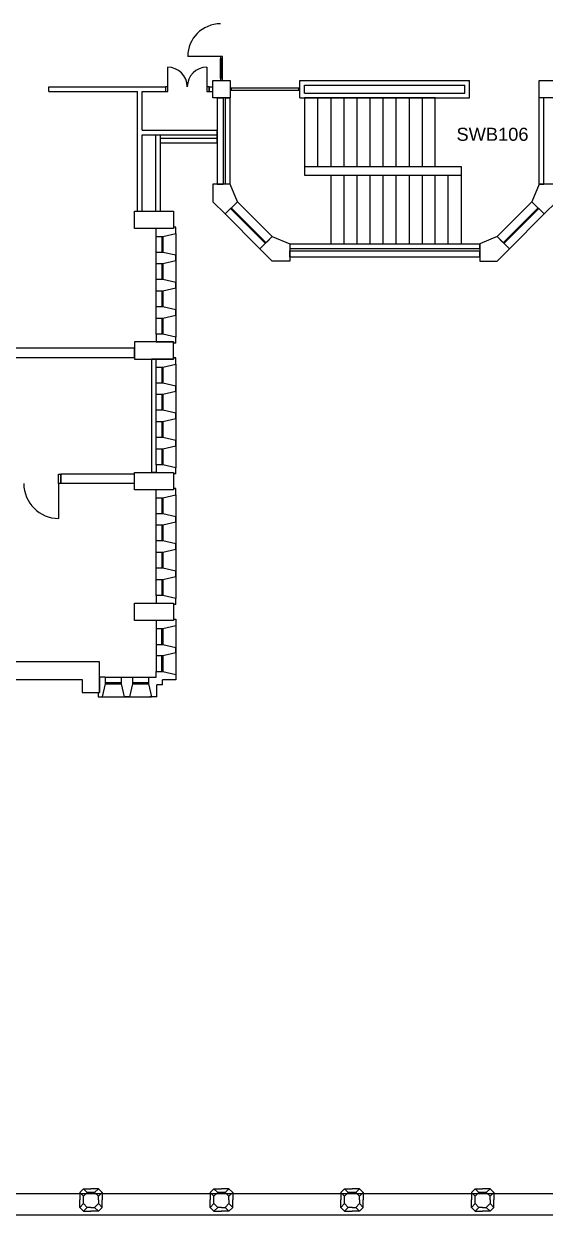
# Model space of a CAD drawing. Header units: millimetres. Extents: x -58291 to 83317, y -24599 to 66926.
# Drawn here: x -38575 to -26594, y -16074 to 11276 of the extents above; entities that cross this region are included whole.
import ezdxf

# ---------------------------------------------------------------- set-up
doc = ezdxf.new("R2010")
doc.units = ezdxf.units.MM
for name, color, linetype in [('Basement 01 - Curtain Walls', 1, 'Continuous'), ('Basement 01 - Doors Windows and Openings', 1, 'Continuous'), ('Basement 01 - General', 1, 'Continuous'), ('Basement 01 - Stairs', 8, 'Continuous'), ('Basement 01 - Structural Members', 5, 'Continuous'), ('Basement 01 - Text and Leaders', 1, 'Continuous'), ('Basement 01 - Walls', 3, 'Continuous')]:
    doc.layers.add(name, color=color, linetype=linetype)
doc.styles.add('arial', font='arial.ttf')

msp = doc.modelspace()

# ---------------------------------------------------------------- linework, layer by layer
at = {"layer": 'Basement 01 - Curtain Walls', "color": 3, "linetype": 'Continuous', "lineweight": -3}
for p, q in [((-35533, 6397, -4600), (-35533, 6576, -4600)), ((-35133, 6576, -4600), (-35533, 6576, -4600)), ((-35133, 6607, -4600), (-35133, 6576, -4600)), ((-35083, 6607, -4600), (-35133, 6607, -4600)), ((-35083, 6465, -4600), (-35083, 6607, -4600)), ((-35533, 6397, -4600), (-35383, 6397, -4600)), ((-35383, 6397, -4600), (-35083, 6465, -4600)), ((-35383, 6029, -4600), (-35533, 6029, -4600)), ((-35533, 5772, -4600), (-35533, 6029, -4600)), ((-35083, 5961, -4600), (-35383, 6029, -4600)), ((-35533, 5772, -4600), (-35383, 5772, -4600)), ((-35383, 5772, -4600), (-35083, 5840, -4600)), ((-35083, 5840, -4600), (-35083, 5961, -4600)), ((-35383, 5404, -4600), (-35533, 5404, -4600)), ((-35533, 5147, -4600), (-35533, 5404, -4600)), ((-35083, 5336, -4600), (-35383, 5404, -4600)), ((-35383, 5147, -4600), (-35083, 5215, -4600)), ((-35083, 5215, -4600), (-35083, 5336, -4600)), ((-35533, 5147, -4600), (-35383, 5147, -4600)), ((-35383, 4779, -4600), (-35533, 4779, -4600)), ((-35533, 4522, -4600), (-35533, 4779, -4600)), ((-35083, 4711, -4600), (-35383, 4779, -4600)), ((-35083, 4590, -4600), (-35083, 4711, -4600)), ((-35533, 4522, -4600), (-35383, 4522, -4600)), ((-35383, 4522, -4600), (-35083, 4590, -4600)), ((-35533, 4154, -4600), (-35533, 3976, -4600)), ((-35383, 4154, -4600), (-35533, 4154, -4600)), ((-35083, 4086, -4600), (-35383, 4154, -4600)), ((-35083, 3944, -4600), (-35133, 3944, -4600)), ((-35083, 3944, -4600), (-35083, 4086, -4600)), ((-35133, 3576, -4600), (-35533, 3576, -4600)), ((-35533, 3397, -4600), (-35533, 3576, -4600)), ((-35133, 3607, -4600), (-35133, 3576, -4600)), ((-35083, 3607, -4600), (-35133, 3607, -4600)), ((-35083, 3465, -4600), (-35083, 3607, -4600)), ((-35533, 3397, -4600), (-35383, 3397, -4600)), ((-35383, 3397, -4600), (-35083, 3465, -4600)), ((-35383, 3029, -4600), (-35533, 3029, -4600)), ((-35533, 2772, -4600), (-35533, 3029, -4600)), ((-35083, 2961, -4600), (-35383, 3029, -4600)), ((-35533, 2772, -4600), (-35383, 2772, -4600)), ((-35383, 2772, -4600), (-35083, 2840, -4600)), ((-35083, 2840, -4600), (-35083, 2961, -4600)), ((-35383, 2404, -4600), (-35533, 2404, -4600)), ((-35533, 2147, -4600), (-35533, 2404, -4600)), ((-35083, 2336, -4600), (-35383, 2404, -4600)), ((-35383, 2147, -4600), (-35083, 2215, -4600)), ((-35083, 2215, -4600), (-35083, 2336, -4600)), ((-35533, 2147, -4600), (-35383, 2147, -4600)), ((-35383, 1779, -4600), (-35533, 1779, -4600)), ((-35533, 1522, -4600), (-35533, 1779, -4600)), ((-35083, 1711, -4600), (-35383, 1779, -4600)), ((-35083, 1590, -4600), (-35083, 1711, -4600)), ((-35533, 1522, -4600), (-35383, 1522, -4600)), ((-35383, 1522, -4600), (-35083, 1590, -4600)), ((-35383, 1154, -4600), (-35533, 1154, -4600)), ((-35533, 1154, -4600), (-35533, 976, -4600)), ((-35083, 1086, -4600), (-35383, 1154, -4600)), ((-35083, 944, -4600), (-35133, 944, -4600)), ((-35083, 944, -4600), (-35083, 1086, -4600)), ((-35133, 576, -4600), (-35533, 576, -4600)), ((-35533, 397, -4600), (-35533, 576, -4600)), ((-35083, 607, -4600), (-35133, 607, -4600)), ((-35133, 607, -4600), (-35133, 576, -4600)), ((-35083, 465, -4600), (-35083, 607, -4600)), ((-35533, 397, -4600), (-35383, 397, -4600)), ((-35383, 397, -4600), (-35083, 465, -4600)), ((-35383, 29, -4600), (-35533, 29, -4600)), ((-35533, -228, -4600), (-35533, 29, -4600)), ((-35083, -39, -4600), (-35383, 29, -4600)), ((-35533, -228, -4600), (-35383, -228, -4600)), ((-35383, -228, -4600), (-35083, -160, -4600)), ((-35083, -160, -4600), (-35083, -39, -4600)), ((-35383, -596, -4600), (-35533, -596, -4600)), ((-35533, -853, -4600), (-35533, -596, -4600)), ((-35083, -664, -4600), (-35383, -596, -4600)), ((-35383, -853, -4600), (-35083, -785, -4600)), ((-35083, -785, -4600), (-35083, -664, -4600)), ((-35533, -853, -4600), (-35383, -853, -4600)), ((-35383, -1221, -4600), (-35533, -1221, -4600)), ((-35533, -1478, -4600), (-35533, -1221, -4600)), ((-35083, -1289, -4600), (-35383, -1221, -4600)), ((-35083, -1410, -4600), (-35083, -1289, -4600)), ((-35533, -1478, -4600), (-35383, -1478, -4600)), ((-35383, -1478, -4600), (-35083, -1410, -4600)), ((-35383, -1846, -4600), (-35533, -1846, -4600)), ((-35533, -1846, -4600), (-35533, -2024, -4600)), ((-35083, -1914, -4600), (-35383, -1846, -4600)), ((-35083, -2056, -4600), (-35083, -1914, -4600)), ((-35083, -2056, -4600), (-35133, -2056, -4600)), ((-35533, -2424, -4600), (-35533, -2603, -4600)), ((-35133, -2393, -4600), (-35083, -2393, -4600)), ((-35083, -2393, -4600), (-35083, -2535, -4600)), ((-35533, -2603, -4600), (-35383, -2603, -4600)), ((-35383, -2603, -4600), (-35083, -2535, -4600)), ((-35533, -2971, -4600), (-35383, -2971, -4600)), ((-35533, -2971, -4600), (-35533, -3228, -4600)), ((-35383, -2971, -4600), (-35083, -3039, -4600)), ((-35533, -3228, -4600), (-35383, -3228, -4600)), ((-35383, -3228, -4600), (-35083, -3160, -4600)), ((-35083, -3160, -4600), (-35083, -3039, -4600)), ((-36833, -3724, -4600), (-36833, -4074, -4600)), ((-36704, -3724, -4600), (-36833, -3724, -4600)), ((-36704, -3724, -4600), (-36704, -3874, -4600)), ((-36336, -3724, -4600), (-36079, -3724, -4600)), ((-36336, -3724, -4600), (-36336, -3874, -4600)), ((-36079, -3724, -4600), (-36079, -3874, -4600)), ((-35711, -3724, -4600), (-35533, -3724, -4600)), ((-35711, -3724, -4600), (-35711, -3874, -4600)), ((-35533, -3724, -4600), (-35533, -3596, -4600)), ((-35533, -3596, -4600), (-35383, -3596, -4600)), ((-35390, -3897, -4600), (-35390, -3785, -4600)), ((-35083, -3785, -4600), (-35390, -3785, -4600)), ((-35383, -3596, -4600), (-35083, -3664, -4600)), ((-35083, -3664, -4600), (-35083, -3785, -4600)), ((-36864, -4074, -4600), (-36864, -4174, -4600)), ((-36864, -4074, -4600), (-36833, -4074, -4600)), ((-36704, -3874, -4600), (-36772, -4174, -4600)), ((-36336, -3874, -4600), (-36268, -4174, -4600)), ((-36079, -3874, -4600), (-36147, -4174, -4600)), ((-35711, -3874, -4600), (-35643, -4174, -4600)), ((-35390, -3897, -4600), (-35522, -3897, -4600)), ((-35522, -4174, -4600), (-35522, -3897, -4600)), ((-36864, -4174, -4600), (-36772, -4174, -4600)), ((-36147, -4174, -4600), (-36268, -4174, -4600)), ((-35522, -4174, -4600), (-35683, -4174, -4600))]:
    msp.add_line(p, q, dxfattribs=at)
at = {"layer": 'Basement 01 - Curtain Walls', "color": 3, "linetype": 'Continuous', "lineweight": -3, "elevation": -4600}
for points in [[(-35533, 3976), (-35133, 3976), (-35133, 3944)], [(-35533, 976), (-35133, 976), (-35133, 944)], [(-35533, -2024), (-35133, -2024), (-35133, -2056)], [(-35133, -2393), (-35133, -2424), (-35533, -2424)]]:
    msp.add_lwpolyline(points, dxfattribs=at)
at = {"layer": 'Basement 01 - Doors Windows and Openings', "color": 1, "linetype": 'Continuous', "lineweight": -3}
for p, q in [((-34058, 10526, -4600), (-34808, 10526, -4600)), ((-34058, 10026, -4600), (-34058, 10476, -4600)), ((-34033, 10026, -4600), (-34033, 10476, -4600)), ((-34008, 10026, -4600), (-34008, 10476, -4600)), ((-35269, 9831, -4600), (-35269, 10281, -4600)), ((-34369, 10281, -4600), (-34369, 9831, -4600)), ((-33021, 6236, -4600), (-33823, 7037, -4600)), ((-33809, 7051, -4600), (-33007, 6250, -4600)), ((-26757, 7051, -4600), (-27559, 6250, -4600)), ((-27544, 6236, -4600), (-26743, 7037, -4600)), ((-35533, 6029, -4600), (-35533, 6397, -4600)), ((-35533, 4154, -4600), (-35533, 6397, -4600)), ((-35403, 6397, -4600), (-35403, 6029, -4600)), ((-35383, 6397, -4600), (-35383, 6029, -4600)), ((-35083, 6465, -4600), (-35083, 4086, -4600)), ((-32993, 6264, -4600), (-32866, 6391, -4600)), ((-27573, 6264, -4600), (-27700, 6391, -4600)), ((-35533, 5404, -4600), (-35533, 5772, -4600)), ((-35403, 5772, -4600), (-35403, 5404, -4600)), ((-35383, 5772, -4600), (-35383, 5404, -4600)), ((-35533, 4779, -4600), (-35533, 5147, -4600)), ((-35403, 5147, -4600), (-35403, 4779, -4600)), ((-35383, 5147, -4600), (-35383, 4779, -4600)), ((-35403, 4522, -4600), (-35403, 4154, -4600)), ((-35383, 4522, -4600), (-35383, 4154, -4600)), ((-35533, 1154, -4600), (-35533, 3397, -4600)), ((-35533, 3029, -4600), (-35533, 3397, -4600)), ((-35403, 3397, -4600), (-35403, 3029, -4600)), ((-35383, 3397, -4600), (-35383, 3029, -4600)), ((-35083, 3465, -4600), (-35083, 1086, -4600)), ((-35533, 2404, -4600), (-35533, 2772, -4600)), ((-35403, 2772, -4600), (-35403, 2404, -4600)), ((-35383, 2772, -4600), (-35383, 2404, -4600)), ((-35533, 1779, -4600), (-35533, 2147, -4600)), ((-35403, 2147, -4600), (-35403, 1779, -4600)), ((-35383, 2147, -4600), (-35383, 1779, -4600)), ((-35403, 1522, -4600), (-35403, 1154, -4600)), ((-35383, 1522, -4600), (-35383, 1154, -4600)), ((-37775, 721, -4600), (-37775, -79, -4600)), ((-35533, -1846, -4600), (-35533, 397, -4600)), ((-35533, 29, -4600), (-35533, 397, -4600)), ((-35403, 397, -4600), (-35403, 29, -4600)), ((-35383, 397, -4600), (-35383, 29, -4600)), ((-35083, 465, -4600), (-35083, -1914, -4600)), ((-35533, -596, -4600), (-35533, -228, -4600)), ((-35403, -228, -4600), (-35403, -596, -4600)), ((-35383, -228, -4600), (-35383, -596, -4600)), ((-35533, -1221, -4600), (-35533, -853, -4600)), ((-35403, -853, -4600), (-35403, -1221, -4600)), ((-35383, -853, -4600), (-35383, -1221, -4600)), ((-35403, -1478, -4600), (-35403, -1846, -4600)), ((-35383, -1478, -4600), (-35383, -1846, -4600)), ((-35533, -2603, -4600), (-35533, -2971, -4600)), ((-35403, -2971, -4600), (-35403, -2603, -4600)), ((-35383, -2603, -4600), (-35383, -2971, -4600)), ((-35083, -2535, -4600), (-35083, -3664, -4600)), ((-35533, -3228, -4600), (-35533, -3596, -4600)), ((-35403, -3596, -4600), (-35403, -3228, -4600)), ((-35383, -3228, -4600), (-35383, -3596, -4600)), ((-36704, -3724, -4600), (-36336, -3724, -4600)), ((-36079, -3724, -4600), (-35711, -3724, -4600)), ((-36336, -3854, -4600), (-36704, -3854, -4600)), ((-36704, -3874, -4600), (-36336, -3874, -4600)), ((-35711, -3854, -4600), (-36079, -3854, -4600)), ((-36079, -3874, -4600), (-35711, -3874, -4600)), ((-36772, -4174, -4600), (-35643, -4174, -4600))]:
    msp.add_line(p, q, dxfattribs=at)
at = {"layer": 'Basement 01 - Doors Windows and Openings', "color": 1, "linetype": 'Continuous', "lineweight": -3, "elevation": -4600}
for points in [[(-34008, 10476), (-34008, 10526), (-34058, 10526), (-34058, 10476), (-34008, 10476)], [(-34008, 9976), (-34008, 10026), (-34058, 10026), (-34058, 9976), (-34008, 9976)], [(-35269, 9721), (-35269, 9831), (-35319, 9831), (-35319, 9721), (-35269, 9721)], [(-34319, 9721), (-34319, 9831), (-34369, 9831), (-34369, 9721), (-34319, 9721)], [(-32866, 6391), (-33148, 6109), (-33950, 6910), (-33667, 7193), (-32866, 6391)], [(-27700, 6391), (-27417, 6109), (-26616, 6910), (-26898, 7193), (-27700, 6391)], [(-37725, 721), (-37775, 721), (-37775, 941), (-37725, 941), (-37725, 721)]]:
    msp.add_lwpolyline(points, dxfattribs=at)
at = {"layer": 'Basement 01 - Doors Windows and Openings', "color": 1, "linetype": 'Continuous', "lineweight": -3}
for centre, radius, start, end in [((-34058, 10526, -4600), 750, 90, 180), ((-35269, 9831, -4600), 450, 0, 90), ((-34369, 9831, -4600), 450, 90, 180), ((-37775, 721, -4600), 800, 180, 270)]:
    msp.add_arc(centre, radius, start, end, dxfattribs=at)
at = {"layer": 'Basement 01 - General', "color": 2, "linetype": 'Continuous', "lineweight": -3}
for p, q in [((-50383, -15574, -4600), (-23683, -15574, -4600)), ((-23183, -16074, -4600), (-50883, -16074, -4600))]:
    msp.add_line(p, q, dxfattribs=at)
at = {"layer": 'Basement 01 - Stairs', "color": 8, "linetype": 'Continuous', "lineweight": -3}
for p, q in [((-31823, 9576, -4600), (-31823, 8001, -4600)), ((-31523, 9576, -4600), (-31523, 8001, -4600)), ((-31223, 9576, -4600), (-31223, 8001, -4600)), ((-30923, 9576, -4600), (-30923, 8001, -4600)), ((-30623, 9576, -4600), (-30623, 8001, -4600)), ((-30323, 9576, -4600), (-30323, 8001, -4600)), ((-30023, 9576, -4600), (-30023, 8001, -4600)), ((-29723, 9576, -4600), (-29723, 8001, -4600)), ((-29423, 9576, -4600), (-29423, 8001, -4600)), ((-31523, 7801, -4600), (-31523, 6226, -4600)), ((-31223, 7801, -4600), (-31223, 6226, -4600)), ((-30923, 7801, -4600), (-30923, 6226, -4600)), ((-30623, 7801, -4600), (-30623, 6226, -4600)), ((-30323, 7801, -4600), (-30323, 6226, -4600)), ((-30023, 7801, -4600), (-30023, 6226, -4600)), ((-29723, 7801, -4600), (-29723, 6226, -4600)), ((-29423, 7801, -4600), (-29423, 6226, -4600)), ((-29123, 6226, -4600), (-29123, 7801, -4600)), ((-28823, 6226, -4600), (-28823, 7801, -4600)), ((-28523, 7801, -4600), (-28523, 6226, -4600)), ((-31523, 6226, -4600), (-28523, 6226, -4600))]:
    msp.add_line(p, q, dxfattribs=at)
at = {"layer": 'Basement 01 - Stairs', "color": 8, "linetype": 'Continuous', "lineweight": -3, "elevation": -4600}
for points in [[(-32258, 9751), (-32258, 9801), (-33808, 9801), (-33808, 9751), (-32258, 9751)], [(-29123, 9576), (-32123, 9576), (-32123, 8001), (-29123, 8001), (-29123, 9576)], [(-32123, 8001), (-32123, 7801), (-28523, 7801)], [(-29123, 8001), (-28523, 8001), (-28523, 7801)]]:
    msp.add_lwpolyline(points, dxfattribs=at)
at = {"layer": 'Basement 01 - Structural Members', "color": 5, "linetype": 'Continuous', "lineweight": -3}
for p, q in [((-37291, -15552, -4600), (-37205, -15466, -4600)), ((-37291, -15552, -4600), (-37291, -15724, -4600)), ((-37205, -15638, -4600), (-37291, -15552, -4600)), ((-37205, -15466, -4600), (-37033, -15466, -4600)), ((-37119, -15552, -4600), (-37205, -15466, -4600)), ((-37205, -15638, -4600), (-37119, -15552, -4600)), ((-37033, -15552, -4600), (-37119, -15552, -4600)), ((-36861, -15466, -4600), (-37033, -15466, -4600)), ((-36947, -15552, -4600), (-37033, -15552, -4600)), ((-36947, -15552, -4600), (-36861, -15466, -4600)), ((-36947, -15552, -4600), (-36861, -15638, -4600)), ((-36774, -15552, -4600), (-36861, -15466, -4600)), ((-36861, -15638, -4600), (-36774, -15552, -4600)), ((-36774, -15552, -4600), (-36774, -15724, -4600)), ((-34291, -15552, -4600), (-34205, -15466, -4600)), ((-34291, -15552, -4600), (-34291, -15724, -4600)), ((-34205, -15638, -4600), (-34291, -15552, -4600)), ((-34119, -15552, -4600), (-34205, -15466, -4600)), ((-34205, -15466, -4600), (-34033, -15466, -4600)), ((-34205, -15638, -4600), (-34119, -15552, -4600)), ((-34033, -15552, -4600), (-34119, -15552, -4600)), ((-33861, -15466, -4600), (-34033, -15466, -4600)), ((-33947, -15552, -4600), (-34033, -15552, -4600)), ((-33947, -15552, -4600), (-33861, -15466, -4600)), ((-33947, -15552, -4600), (-33861, -15638, -4600)), ((-33774, -15552, -4600), (-33861, -15466, -4600)), ((-33861, -15638, -4600), (-33774, -15552, -4600)), ((-33774, -15552, -4600), (-33774, -15724, -4600)), ((-31291, -15552, -4600), (-31205, -15466, -4600)), ((-31291, -15552, -4600), (-31291, -15724, -4600)), ((-31205, -15638, -4600), (-31291, -15552, -4600)), ((-31205, -15466, -4600), (-31033, -15466, -4600)), ((-31119, -15552, -4600), (-31205, -15466, -4600)), ((-31205, -15638, -4600), (-31119, -15552, -4600)), ((-31033, -15552, -4600), (-31119, -15552, -4600)), ((-30861, -15466, -4600), (-31033, -15466, -4600)), ((-30947, -15552, -4600), (-31033, -15552, -4600)), ((-30947, -15552, -4600), (-30861, -15466, -4600)), ((-30947, -15552, -4600), (-30861, -15638, -4600)), ((-30774, -15552, -4600), (-30861, -15466, -4600)), ((-30861, -15638, -4600), (-30774, -15552, -4600)), ((-30774, -15552, -4600), (-30774, -15724, -4600)), ((-28291, -15552, -4600), (-28205, -15466, -4600)), ((-28291, -15552, -4600), (-28291, -15724, -4600)), ((-28205, -15638, -4600), (-28291, -15552, -4600)), ((-28119, -15552, -4600), (-28205, -15466, -4600)), ((-28205, -15466, -4600), (-28033, -15466, -4600)), ((-28205, -15638, -4600), (-28119, -15552, -4600)), ((-28033, -15552, -4600), (-28119, -15552, -4600)), ((-27861, -15466, -4600), (-28033, -15466, -4600)), ((-27947, -15552, -4600), (-28033, -15552, -4600)), ((-27947, -15552, -4600), (-27861, -15466, -4600)), ((-27947, -15552, -4600), (-27861, -15638, -4600)), ((-27774, -15552, -4600), (-27861, -15466, -4600)), ((-27861, -15638, -4600), (-27774, -15552, -4600)), ((-27774, -15552, -4600), (-27774, -15724, -4600)), ((-37291, -15897, -4600), (-37291, -15724, -4600)), ((-37205, -15810, -4600), (-37291, -15897, -4600)), ((-37205, -15724, -4600), (-37205, -15638, -4600)), ((-37205, -15810, -4600), (-37205, -15724, -4600)), ((-37119, -15897, -4600), (-37205, -15810, -4600)), ((-36861, -15810, -4600), (-36947, -15897, -4600)), ((-36861, -15724, -4600), (-36861, -15638, -4600)), ((-36861, -15724, -4600), (-36861, -15810, -4600)), ((-36861, -15810, -4600), (-36774, -15897, -4600)), ((-36774, -15897, -4600), (-36774, -15724, -4600)), ((-34291, -15897, -4600), (-34291, -15724, -4600)), ((-34205, -15810, -4600), (-34291, -15897, -4600)), ((-34205, -15724, -4600), (-34205, -15638, -4600)), ((-34205, -15810, -4600), (-34205, -15724, -4600)), ((-34119, -15897, -4600), (-34205, -15810, -4600)), ((-33861, -15810, -4600), (-33947, -15897, -4600)), ((-33861, -15724, -4600), (-33861, -15638, -4600)), ((-33861, -15724, -4600), (-33861, -15810, -4600)), ((-33861, -15810, -4600), (-33774, -15897, -4600)), ((-33774, -15897, -4600), (-33774, -15724, -4600)), ((-31291, -15897, -4600), (-31291, -15724, -4600)), ((-31205, -15810, -4600), (-31291, -15897, -4600)), ((-31205, -15724, -4600), (-31205, -15638, -4600)), ((-31205, -15810, -4600), (-31205, -15724, -4600)), ((-31119, -15897, -4600), (-31205, -15810, -4600)), ((-30861, -15810, -4600), (-30947, -15897, -4600)), ((-30861, -15724, -4600), (-30861, -15638, -4600)), ((-30861, -15724, -4600), (-30861, -15810, -4600)), ((-30861, -15810, -4600), (-30774, -15897, -4600)), ((-30774, -15897, -4600), (-30774, -15724, -4600)), ((-28291, -15897, -4600), (-28291, -15724, -4600)), ((-28205, -15810, -4600), (-28291, -15897, -4600)), ((-28205, -15724, -4600), (-28205, -15638, -4600)), ((-28205, -15810, -4600), (-28205, -15724, -4600)), ((-28119, -15897, -4600), (-28205, -15810, -4600)), ((-27861, -15810, -4600), (-27947, -15897, -4600)), ((-27861, -15724, -4600), (-27861, -15638, -4600)), ((-27861, -15724, -4600), (-27861, -15810, -4600)), ((-27861, -15810, -4600), (-27774, -15897, -4600)), ((-27774, -15897, -4600), (-27774, -15724, -4600)), ((-37291, -15897, -4600), (-37205, -15983, -4600)), ((-37119, -15897, -4600), (-37205, -15983, -4600)), ((-37205, -15983, -4600), (-37033, -15983, -4600)), ((-37033, -15897, -4600), (-37119, -15897, -4600)), ((-37033, -15897, -4600), (-36947, -15897, -4600)), ((-36861, -15983, -4600), (-37033, -15983, -4600)), ((-36947, -15897, -4600), (-36861, -15983, -4600)), ((-36774, -15897, -4600), (-36861, -15983, -4600)), ((-34291, -15897, -4600), (-34205, -15983, -4600)), ((-34119, -15897, -4600), (-34205, -15983, -4600)), ((-34205, -15983, -4600), (-34033, -15983, -4600)), ((-34033, -15897, -4600), (-34119, -15897, -4600)), ((-34033, -15897, -4600), (-33947, -15897, -4600)), ((-33861, -15983, -4600), (-34033, -15983, -4600)), ((-33947, -15897, -4600), (-33861, -15983, -4600)), ((-33774, -15897, -4600), (-33861, -15983, -4600)), ((-31291, -15897, -4600), (-31205, -15983, -4600)), ((-31119, -15897, -4600), (-31205, -15983, -4600)), ((-31205, -15983, -4600), (-31033, -15983, -4600)), ((-31033, -15897, -4600), (-31119, -15897, -4600)), ((-31033, -15897, -4600), (-30947, -15897, -4600)), ((-30861, -15983, -4600), (-31033, -15983, -4600)), ((-30947, -15897, -4600), (-30861, -15983, -4600)), ((-30774, -15897, -4600), (-30861, -15983, -4600)), ((-28291, -15897, -4600), (-28205, -15983, -4600)), ((-28119, -15897, -4600), (-28205, -15983, -4600)), ((-28205, -15983, -4600), (-28033, -15983, -4600)), ((-28033, -15897, -4600), (-28119, -15897, -4600)), ((-28033, -15897, -4600), (-27947, -15897, -4600)), ((-27861, -15983, -4600), (-28033, -15983, -4600)), ((-27947, -15897, -4600), (-27861, -15983, -4600)), ((-27774, -15897, -4600), (-27861, -15983, -4600))]:
    msp.add_line(p, q, dxfattribs=at)
at = {"layer": 'Basement 01 - Structural Members', "color": 5, "linetype": 'Continuous', "lineweight": -3, "elevation": -4600}
for points in [[(-33833, 9576), (-34233, 9576), (-34233, 9976), (-33833, 9976), (-33833, 9576)], [(-26333, 9576), (-26733, 9576), (-26733, 9976), (-26333, 9976), (-26333, 9576)], [(-35133, 6976), (-35133, 6576), (-36033, 6576), (-36033, 6976), (-35133, 6976)], [(-35133, 3576), (-35133, 3976), (-36033, 3976), (-36033, 3576), (-35133, 3576)], [(-35133, 976), (-35133, 576), (-36033, 576), (-36033, 976), (-35133, 976)], [(-35133, -2024), (-35133, -2424), (-36033, -2424), (-36033, -2024), (-35133, -2024)]]:
    msp.add_lwpolyline(points, dxfattribs=at)
for points in [[(-33950, 6910), (-33667, 7193), (-33833, 7593), (-34233, 7593), (-34233, 7193)], [(-26733, 7593), (-26898, 7193), (-26616, 6910), (-26333, 7193), (-26333, 7593)], [(-33148, 6109), (-32866, 6391), (-32466, 6226), (-32466, 5826), (-32866, 5826)], [(-27417, 6109), (-27700, 6391), (-28100, 6226), (-28100, 5826), (-27700, 5826)], [(-39833, -3774), (-37233, -3774), (-37233, -4074), (-36833, -4074), (-36833, -3374), (-40233, -3374), (-40233, -4074), (-39833, -4074)]]:
    msp.add_lwpolyline(points, close=True, dxfattribs=at)
at = {"layer": 'Basement 01 - Walls', "color": 3, "linetype": 'Continuous', "lineweight": -3}
for p, q in [((-32233, 9576, -4600), (-32233, 9976, -4600)), ((-32233, 9976, -4600), (-28333, 9976, -4600)), ((-32123, 9866, -4600), (-28443, 9866, -4600)), ((-32123, 9686, -4600), (-32123, 9866, -4600)), ((-28443, 9686, -4600), (-28443, 9866, -4600)), ((-28333, 9576, -4600), (-28333, 9976, -4600)), ((-37997, 9831, -4600), (-35917, 9831, -4600)), ((-37997, 9721, -4600), (-37997, 9831, -4600)), ((-37997, 9831, -4600), (-35319, 9831, -4600)), ((-37997, 9721, -4600), (-37997, 9831, -4600)), ((-37997, 9831, -4600), (-35319, 9831, -4600)), ((-37997, 9831, -4600), (-35917, 9831, -4600)), ((-37997, 9721, -4600), (-35963, 9721, -4600)), ((-37997, 9721, -4600), (-35963, 9721, -4600)), ((-37997, 9721, -4600), (-35963, 9721, -4600)), ((-37997, 9721, -4600), (-35963, 9721, -4600)), ((-35963, 6976, -4600), (-35963, 9721, -4600)), ((-35853, 8837, -4600), (-35853, 9721, -4600)), ((-35853, 9721, -4600), (-35319, 9721, -4600)), ((-35319, 9831, -4600), (-35319, 9721, -4600)), ((-34319, 9831, -4600), (-34233, 9831, -4600)), ((-34319, 9831, -4600), (-34319, 9721, -4600)), ((-34319, 9721, -4600), (-34233, 9721, -4600)), ((-34233, 9721, -4600), (-34233, 9831, -4600)), ((-34133, 9576, -4600), (-34133, 7593, -4600)), ((-34133, 9576, -4600), (-33993, 9576, -4600)), ((-33993, 9576, -4600), (-33993, 7593, -4600)), ((-33943, 7593, -4600), (-33943, 9576, -4600)), ((-33943, 9576, -4600), (-33833, 9576, -4600)), ((-33833, 7593, -4600), (-33833, 9576, -4600)), ((-32233, 9576, -4600), (-28333, 9576, -4600)), ((-32123, 9686, -4600), (-28443, 9686, -4600)), ((-26733, 7593, -4600), (-26733, 9576, -4600)), ((-26623, 9576, -4600), (-26733, 9576, -4600)), ((-26623, 7593, -4600), (-26623, 9576, -4600)), ((-35853, 8837, -4600), (-34133, 8837, -4600)), ((-34133, 8727, -4600), (-34133, 8837, -4600)), ((-35853, 8727, -4600), (-34133, 8727, -4600)), ((-35853, 6976, -4600), (-35853, 8727, -4600)), ((-35541, 6976, -4600), (-35541, 8727, -4600)), ((-35431, 6976, -4600), (-35431, 8727, -4600)), ((-35431, 8654, -4600), (-34133, 8654, -4600)), ((-35431, 8544, -4600), (-34133, 8544, -4600)), ((-34133, 8544, -4600), (-34133, 8727, -4600)), ((-34133, 7593, -4600), (-33993, 7593, -4600)), ((-33833, 7593, -4600), (-33943, 7593, -4600)), ((-26733, 7593, -4600), (-26623, 7593, -4600)), ((-35963, 6976, -4600), (-35853, 6976, -4600)), ((-35541, 6976, -4600), (-35431, 6976, -4600)), ((-32466, 6226, -4600), (-28100, 6226, -4600)), ((-32466, 6226, -4600), (-32466, 6116, -4600)), ((-32466, 6116, -4600), (-28100, 6116, -4600)), ((-32466, 6066, -4600), (-28100, 6066, -4600)), ((-32466, 5926, -4600), (-32466, 6066, -4600)), ((-28100, 6116, -4600), (-28100, 6226, -4600)), ((-28100, 5926, -4600), (-28100, 6066, -4600)), ((-32466, 5926, -4600), (-28100, 5926, -4600)), ((-36033, 3831, -4600), (-40338, 3831, -4600)), ((-36033, 3611, -4600), (-36033, 3831, -4600)), ((-36033, 3611, -4600), (-40118, 3611, -4600)), ((-35643, 3576, -4600), (-35643, 976, -4600)), ((-35533, 3576, -4600), (-35643, 3576, -4600)), ((-37725, 721, -4600), (-37725, 941, -4600)), ((-36033, 941, -4600), (-37725, 941, -4600)), ((-36033, 721, -4600), (-36033, 941, -4600)), ((-35533, 976, -4600), (-35643, 976, -4600)), ((-36033, 721, -4600), (-37725, 721, -4600))]:
    msp.add_line(p, q, dxfattribs=at)

# ---------------------------------------------------------------- texts
at = {"layer": 'Basement 01 - Text and Leaders', "color": 1, "linetype": 'Continuous', "lineweight": -3, "style": 'arial'}
msp.add_text('SWB106', height=300, dxfattribs=at).set_placement((-28632, 8590, -4600))

doc.saveas('drawing.dxf')
